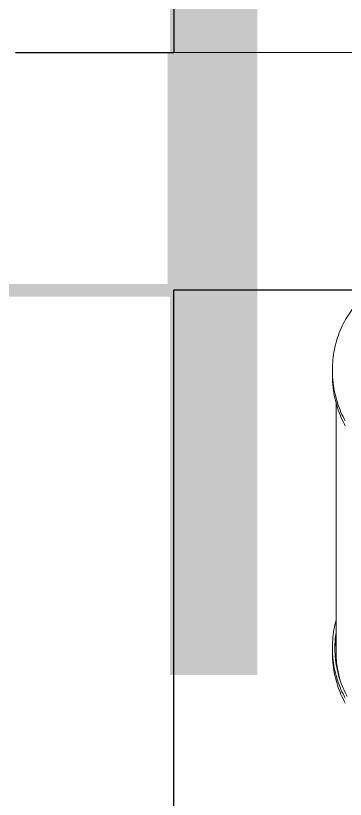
# Model space of a CAD drawing. Extents: x 27938 to 1507990, y 110129 to 923079.
# Drawn here: x 869466.7 to 869674.7, y 672085.9 to 672580.4 of the extents above; entities that cross this region are included whole.
import ezdxf

# ---------------------------------------------------------------- set-up
doc = ezdxf.new("R2010")
doc.units = 0
doc.header["$LTSCALE"] = 1000
doc.header["$MEASUREMENT"] = 0
doc.linetypes.add('DASH', pattern=[0.35, 0.25, -0.1])
for name, color, linetype in [('PIPE-废水', 31, 'TG_F'), ('WALL', 9, 'Continuous'), ('看线', 251, 'Continuous')]:
    doc.layers.add(name, color=color, linetype=linetype)
doc.layers.add('平面-看线', color=45, linetype='Continuous', lineweight=15)
doc.layers.add('平面-空调预留孔', color=173, linetype='Continuous', lineweight=15)
doc.styles.add('TG_LINETYPE', font='SIMPLEX', dxfattribs={"width": 0.8, "height": 3, "bigfont": 'HZTXT'})
doc.linetypes.add('TG_F', pattern='A,2,-0.3,["F",TG_LINETYPE,S=0.1,R=0,X=-0.23,Y=-0.15],0', length=2.3)

# ---------------------------------------------------------------- blocks, each defined once
blk = doc.blocks.new('gdgdgdrgdfsfs')
at = {"layer": '平面-空调预留孔'}
blk.add_line((701344.83, 763896.45), (701344.83, 763739.33), dxfattribs=at)
for points, knots in [([(701342.52, 763916.98), (701342.52, 763918.66), (701342.74, 763924.66), (701344.48, 763934.88), (701349.02, 763946.71), (701355.65, 763956.89), (701361.21, 763962.2), (701364.19, 763964.42)], [0, 0, 0, 0, 5.021553, 17.990508, 31.024726, 44.15528, 57.391988, 57.391988, 57.391988, 57.391988]), ([(701350.66, 763885.12), (701348.66, 763888.64), (701345.3, 763896.3), (701342.92, 763907.34), (701342.52, 763914.33), (701342.52, 763916.98)], [0, 0, 0, 0, 13.053869, 26.0339, 33.984373, 33.984373, 33.984373, 33.984373]), ([(701342.52, 763913.91), (701342.52, 763911.26), (701342.92, 763904.27), (701345.3, 763893.23), (701348.66, 763885.58), (701350.66, 763882.06)], [0, 0, 0, 0, 7.950473, 20.930505, 33.984373, 33.984373, 33.984373, 33.984373]), ([(701342.52, 763741.89), (701342.52, 763743.57), (701342.73, 763749.52), (701343.73, 763755.4), (701344.82, 763759.44)], [0, 0, 0, 0, 5.021553, 17.829194, 17.829194, 17.829194, 17.829194]), ([(701344.8, 763751.78), (701344.55, 763750.12), (701344.18, 763746.83), (701344.06, 763743.51), (701344.06, 763741.89)], [0, 0, 0, 0, 5.087958, 9.936354, 9.936354, 9.936354, 9.936354]), ([(701350.66, 763710.04), (701348.66, 763713.56), (701345.3, 763721.22), (701342.92, 763732.25), (701342.52, 763739.24), (701342.52, 763741.89)], [0, 0, 0, 0, 13.053869, 26.0339, 33.984373, 33.984373, 33.984373, 33.984373]), ([(701342.52, 763738.83), (701342.52, 763736.17), (701342.92, 763729.18), (701345.3, 763718.15), (701348.66, 763710.49), (701350.66, 763706.97)], [0, 0, 0, 0, 7.950473, 20.930505, 33.984373, 33.984373, 33.984373, 33.984373]), ([(701344.15, 763738.38), (701344.22, 763736.99), (701344.69, 763731.45), (701346.75, 763721.93), (701349.99, 763714.53), (701351.92, 763711.14)], [0, 0, 0, 0, 4.169079, 16.701522, 29.305258, 29.305258, 29.305258, 29.305258]), ([(701344.83, 763739.33), (701344.83, 763735.79), (701345.34, 763729.55), (701346.73, 763723.56), (701347.48, 763721.05)], [0, 0, 0, 0, 10.602023, 18.658548, 18.658548, 18.658548, 18.658548])]:
    blk.add_open_spline(points, degree=3, knots=knots, dxfattribs=at)
for points in [[(701344.11, 763741.89), (701344.2, 763744.36), (701344.44, 763746.82), (701344.81, 763749.24)], [(701344.06, 763741.89), (701344.06, 763740.72), (701344.09, 763739.55), (701344.15, 763738.38)]]:
    blk.add_open_spline(points, degree=3, dxfattribs=at)

msp = doc.modelspace()

# ---------------------------------------------------------------- linework, layer by layer
at = {"color": 8, "const_width": 8}
msp.add_lwpolyline([(869566.58, 672557.17), (869566.58, 672407.17), (869266.58, 672407.17), (869266.58, 672557.17)], dxfattribs=at)
at = {"layer": 'PIPE-废水', "ltscale": 0.5, "const_width": 55}
msp.add_lwpolyline([(869591.58, 672164.31), (869591.58, 672932.17)], dxfattribs=at)
at = {"layer": 'WALL', "color": 8}
for p in [(869566.58, 672757.17), (869466.58, 672557.17)]:
    msp.add_line(p, (869566.58, 672557.17), dxfattribs=at)
at = {"layer": '平面-看线', "color": 8, "linetype": 'DASH'}
msp.add_lwpolyline([(869566.58, 672557.17), (874216.58, 672557.17)], dxfattribs=at)
at = {"layer": '看线', "color": 8, "ltscale": 0.5}
for points in [[(871566.58, 672407.17), (871566.58, 672057.17), (869566.58, 672057.17), (869566.58, 672407.17)], [(874166.58, 672407.17), (869566.58, 672407.17)]]:
    msp.add_lwpolyline(points, dxfattribs=at)

# ---------------------------------------------------------------- block references
at = {"layer": '平面-空调预留孔', "color": 8}
msp.add_blockref('gdgdgdrgdfsfs', (168324.06, -91560.38), dxfattribs=at)

doc.saveas('drawing.dxf')
